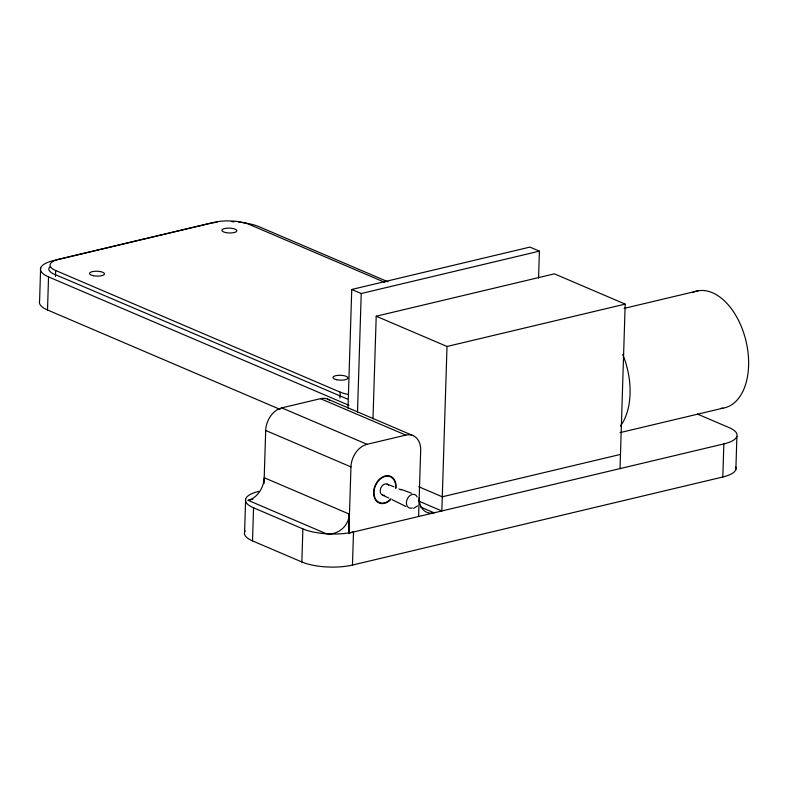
<?xml version="1.0" encoding="UTF-8"?>
<svg xmlns="http://www.w3.org/2000/svg" width="788" height="788" viewBox="0 0 788 788"><rect width="100%" height="100%" fill="white"/><g stroke="black" fill="none" stroke-linecap="round" stroke-linejoin="round"><path stroke-width="1.18" d="M735.864 469.461L736.898 436.375M40.621 268.078L39.587 301.164A35.992 11.722 1.8 0 0 47.507 309.979L280.134 409.415M47.507 309.979L48.541 276.893A35.992 11.722 1.8 0 1 53.673 260.542L208.643 223.694A35.992 11.722 1.8 0 1 217.192 222.246M55.475 276.421L55.662 270.511A24.97 8.126 1.8 0 1 59.238 259.163L214.198 222.305A24.97 8.126 1.8 0 1 249.323 224.462L384.82 282.36M244.595 532.067L245.639 498.981M735.844 467.048A35.992 11.722 1.8 0 1 722.813 476.996L352.463 565.065A35.992 11.722 1.8 0 1 301.843 561.972L252.515 540.883L253.549 507.797A35.992 11.722 1.8 0 1 258.681 491.446M264.019 483.635L265.694 430.455A20.005 14.529 -66.9 0 1 281.779 407.869L320.509 398.659A20.005 14.529 -66.9 0 1 330.142 400.56M301.843 561.972L302.887 528.886L253.549 507.797M339.973 398.019L340.16 392.119L55.662 270.511M348.01 408.145L351.744 289.472L529.93 247.097L539.406 251.145L538.559 278.065M349.153 514.032C349.222 525.773 337.944 535.397 326.37 533.771L248.112 500.321A20.005 14.529 -66.9 0 0 264.207 477.725L349.153 514.032L348.877 533.082L723.857 443.91A35.992 11.722 1.8 0 0 728.979 427.559L697.449 414.084M348.877 533.082L350.956 466.9A20.005 14.529 -66.9 0 1 367.041 444.314L405.781 435.104A20.005 14.529 -66.9 0 1 420.674 450.322L418.595 516.495M352.463 565.065L353.507 531.979A35.992 11.722 1.8 0 1 302.887 528.886M357.496 412.193L361.229 293.52L351.744 289.472M372.98 418.871L376.211 316.215L554.388 273.84L625.189 304.109L620.028 468.604M376.211 316.215L447.013 346.474L441.841 510.969L418.31 500.912M722.813 476.996L723.857 443.91M417.561 505.935L413.582 508.339M50.56 266.521C45.359 269.663 52.51 273.889 55.672 274.785L347.459 399.053M361.229 293.52L539.406 251.145M447.013 346.474L625.189 304.109M624.126 308.394L698.355 290.742M248.112 500.321L252.879 499.188M619.998 432.642L722.97 408.154M620.471 454.42L442.285 496.795L418.684 486.708M400.964 489.318L411.375 493.15M394 486.817L387.135 484.088M388.041 281.828L259.262 226.786A35.992 11.722 1.8 0 0 238.695 222.137M48.541 276.893L348.926 405.288M327.483 399.043L412.745 435.488M320.509 398.659L405.781 435.104M281.779 407.869L367.041 444.314M265.694 430.455L350.956 466.9M398.994 488.964L401.24 489.919M420.625 507.058L434.089 512.811A20.005 14.529 -66.9 0 1 419.196 497.592M382.544 495.179L388.858 498.065M405.879 506.457L392.168 499.7M347.833 394.364A24.97 8.126 1.8 0 1 340.18 392.109M231.889 221.704A35.992 11.722 1.8 0 1 234.095 221.802M391.006 498.686A14.007 10.175 -66.9 0 1 374.704 497.218A14.007 10.175 -66.9 0 1 383.451 477.006A14.007 10.175 -66.9 0 1 395.625 488.008M384.662 495.307A5.999 4.364 -66.9 0 1 380.722 488.196A5.999 4.364 -66.9 0 1 388.563 485.201M412.311 507.965A7.25 5.27 -66.9 0 1 406.49 504.044A7.25 5.27 -66.9 0 1 410.312 495.268A7.25 5.27 -66.9 0 1 417.108 496.923M622.658 354.373A60.016 36.327 76.6 0 1 620.402 426.042M692.238 292.673A60.016 36.327 76.6 0 1 745.842 340.396A60.016 36.327 76.6 0 1 720.587 408.411M252.515 540.883A35.992 11.722 1.8 0 1 245.157 530.885M390.631 499.651A14.509 10.539 -66.9 0 1 374.162 496.913A14.509 10.539 -66.9 0 1 383.776 476.405A14.509 10.539 -66.9 0 1 395.99 488.205M225.516 232.529A7.506 2.443 1.8 0 0 236.873 230.795A7.506 2.443 1.8 0 0 225.742 228.303A7.506 2.443 1.8 0 0 225.516 232.529M93.151 275.662A7.506 2.443 1.8 0 0 104.508 273.929A7.506 2.443 1.8 0 0 93.378 271.436A7.506 2.443 1.8 0 0 93.151 275.662M336.565 379.708A7.506 2.443 1.8 0 0 347.922 377.974A7.506 2.443 1.8 0 0 336.791 375.482A7.506 2.443 1.8 0 0 336.565 379.708"/></g></svg>
